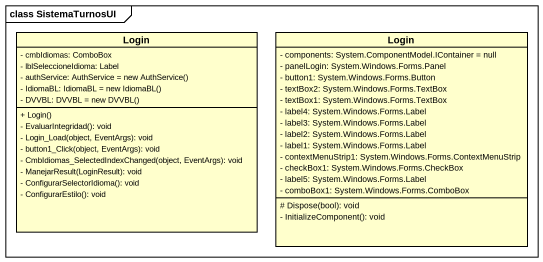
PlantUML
@startuml
mainframe class SistemaTurnosUI
hide circle
hide empty members
skinparam classAttributeIconSize 0
class Login {
  - cmbIdiomas: ComboBox
  - lblSeleccioneIdioma: Label
  {field} - authService: AuthService = new AuthService()
  {field} - IdiomaBL: IdiomaBL = new IdiomaBL()
  {field} - DVVBL: DVVBL = new DVVBL()
  + Login()
  - EvaluarIntegridad(): void
  - Login_Load(object, EventArgs): void
  - button1_Click(object, EventArgs): void
  - CmbIdiomas_SelectedIndexChanged(object, EventArgs): void
  - ManejarResult(LoginResult): void
  - ConfigurarSelectorIdioma(): void
  - ConfigurarEstilo(): void
}
class "Login" as Login_2 {
  - components: System.ComponentModel.IContainer = null
  - panelLogin: System.Windows.Forms.Panel
  - button1: System.Windows.Forms.Button
  - textBox2: System.Windows.Forms.TextBox
  - textBox1: System.Windows.Forms.TextBox
  - label4: System.Windows.Forms.Label
  - label3: System.Windows.Forms.Label
  - label2: System.Windows.Forms.Label
  - label1: System.Windows.Forms.Label
  - contextMenuStrip1: System.Windows.Forms.ContextMenuStrip
  - checkBox1: System.Windows.Forms.CheckBox
  - label5: System.Windows.Forms.Label
  - comboBox1: System.Windows.Forms.ComboBox
  # Dispose(bool): void
  - InitializeComponent(): void
}
@enduml
